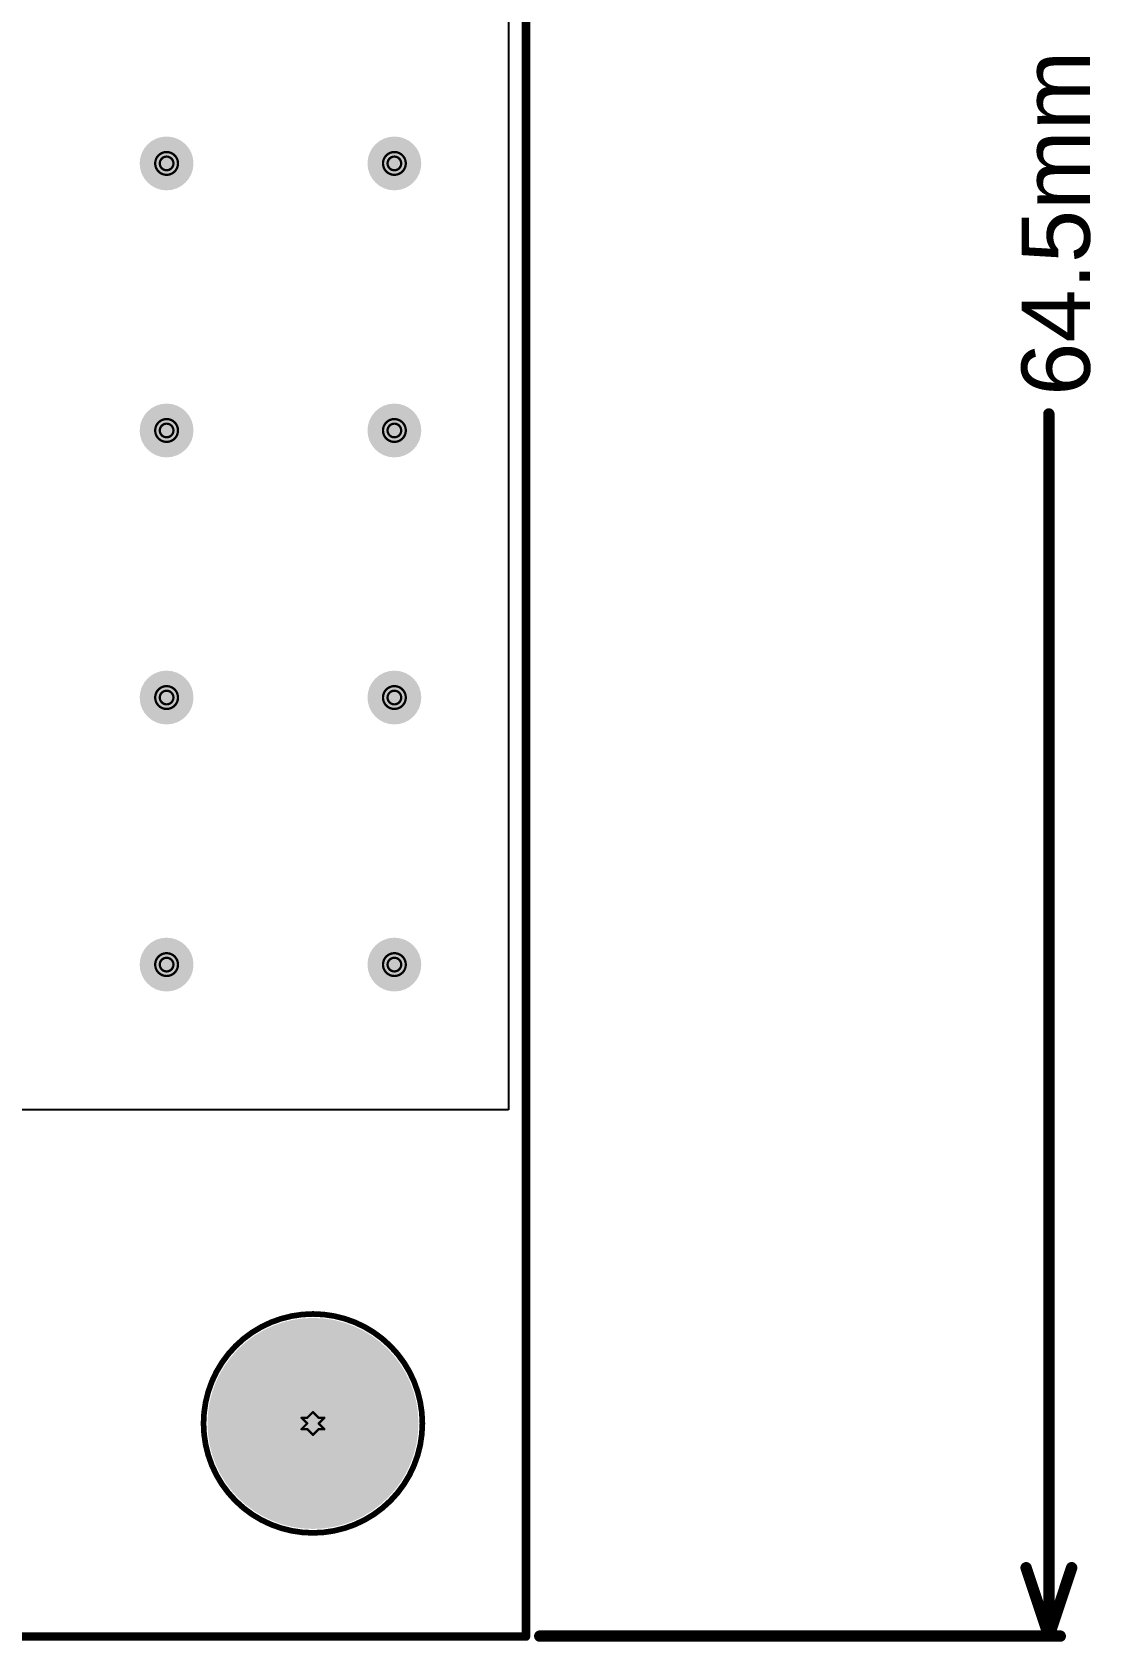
# Model space of a CAD drawing. Header units: inches. Extents: x 0 to 276, y 0 to 124.
# Drawn here: x 98.74 to 122.35, y 0.13 to 36.01 of the extents above; entities that cross this region are included whole.
import ezdxf

# ---------------------------------------------------------------- set-up
doc = ezdxf.new("R2010")
doc.units = ezdxf.units.IN
for name, color, linetype in [('Board Outline', 216, 'Continuous'), ('Bottom Layer', 5, 'Continuous'), ('Bottom Solder', 6, 'Continuous'), ('Dimension', 6, 'Continuous'), ('Drill Drawing', 1, 'Continuous'), ('Multi-Layer', 9, 'Continuous'), ('Pad Holes', 156, 'Continuous'), ('Top Layer', 1, 'Continuous'), ('Top Overlay', 2, 'Continuous'), ('Top Solder', 216, 'Continuous'), ('Via Holes', 16, 'Continuous')]:
    doc.layers.add(name, color=color, linetype=linetype)
doc.styles.add('Arial', font='', dxfattribs={"height": 0.2})
doc.styles.get('Arial').set_extended_font_data('Arial')

msp = doc.modelspace()

# ---------------------------------------------------------------- hatches: boundary and pattern name
at = {"layer": 'Bottom Layer'}
h = msp.add_hatch(color=5, dxfattribs=at)
edge = h.paths.add_edge_path()
edge.add_arc((101.736, 33.087), 0.6, 0, 360)
h = msp.add_hatch(color=5, dxfattribs=at)
edge = h.paths.add_edge_path()
edge.add_arc((106.816, 33.087), 0.6, 0, 360)
h = msp.add_hatch(color=5, dxfattribs=at)
edge = h.paths.add_edge_path()
edge.add_arc((101.736, 27.134), 0.6, 0, 360)
h = msp.add_hatch(color=5, dxfattribs=at)
edge = h.paths.add_edge_path()
edge.add_arc((106.816, 27.134), 0.6, 0, 360)
h = msp.add_hatch(color=5, dxfattribs=at)
edge = h.paths.add_edge_path()
edge.add_arc((101.736, 21.181), 0.6, 0, 360)
h = msp.add_hatch(color=5, dxfattribs=at)
edge = h.paths.add_edge_path()
edge.add_arc((106.816, 21.181), 0.6, 0, 360)
h = msp.add_hatch(color=5, dxfattribs=at)
edge = h.paths.add_edge_path()
edge.add_arc((101.736, 15.228), 0.6, 0, 360)
h = msp.add_hatch(color=5, dxfattribs=at)
edge = h.paths.add_edge_path()
edge.add_arc((106.816, 15.228), 0.6, 0, 360)
h = msp.add_hatch(color=5, dxfattribs=at)
edge = h.paths.add_edge_path()
edge.add_arc((105, 5), 2.25, 0, 360)
at = {"layer": 'Bottom Solder'}
h = msp.add_hatch(color=6, dxfattribs=at)
edge = h.paths.add_edge_path()
edge.add_arc((105, 5), 2.352, 0, 360)
at = {"layer": 'Multi-Layer'}
h = msp.add_hatch(color=9, dxfattribs=at)
edge = h.paths.add_edge_path()
edge.add_arc((105, 5), 2.25, 0, 360)
at = {"layer": 'Pad Holes'}
h = msp.add_hatch(color=7, dxfattribs=at)
edge = h.paths.add_edge_path()
edge.add_arc((105, 5), 1.75, 0, 360)
at = {"layer": 'Top Layer'}
h = msp.add_hatch(color=1, dxfattribs=at)
edge = h.paths.add_edge_path()
edge.add_arc((101.736, 33.087), 0.6, 0, 360)
h = msp.add_hatch(color=1, dxfattribs=at)
edge = h.paths.add_edge_path()
edge.add_arc((106.816, 33.087), 0.6, 0, 360)
h = msp.add_hatch(color=1, dxfattribs=at)
edge = h.paths.add_edge_path()
edge.add_arc((101.736, 27.134), 0.6, 0, 360)
h = msp.add_hatch(color=1, dxfattribs=at)
edge = h.paths.add_edge_path()
edge.add_arc((106.816, 27.134), 0.6, 0, 360)
h = msp.add_hatch(color=1, dxfattribs=at)
edge = h.paths.add_edge_path()
edge.add_arc((101.736, 21.181), 0.6, 0, 360)
h = msp.add_hatch(color=1, dxfattribs=at)
edge = h.paths.add_edge_path()
edge.add_arc((106.816, 21.181), 0.6, 0, 360)
h = msp.add_hatch(color=1, dxfattribs=at)
edge = h.paths.add_edge_path()
edge.add_arc((101.736, 15.228), 0.6, 0, 360)
h = msp.add_hatch(color=1, dxfattribs=at)
edge = h.paths.add_edge_path()
edge.add_arc((106.816, 15.228), 0.6, 0, 360)
h = msp.add_hatch(color=1, dxfattribs=at)
edge = h.paths.add_edge_path()
edge.add_arc((105, 5), 2.25, 0, 360)
at = {"layer": 'Top Solder'}
h = msp.add_hatch(color=216, dxfattribs=at)
edge = h.paths.add_edge_path()
edge.add_arc((105, 5), 2.352, 0, 360)
at = {"layer": 'Via Holes'}
h = msp.add_hatch(color=7, dxfattribs=at)
edge = h.paths.add_edge_path()
edge.add_arc((101.736, 33.087), 0.3, 0, 360)
h = msp.add_hatch(color=7, dxfattribs=at)
edge = h.paths.add_edge_path()
edge.add_arc((106.816, 33.087), 0.3, 0, 360)
h = msp.add_hatch(color=7, dxfattribs=at)
edge = h.paths.add_edge_path()
edge.add_arc((101.736, 27.134), 0.3, 0, 360)
h = msp.add_hatch(color=7, dxfattribs=at)
edge = h.paths.add_edge_path()
edge.add_arc((106.816, 27.134), 0.3, 0, 360)
h = msp.add_hatch(color=7, dxfattribs=at)
edge = h.paths.add_edge_path()
edge.add_arc((101.736, 21.181), 0.3, 0, 360)
h = msp.add_hatch(color=7, dxfattribs=at)
edge = h.paths.add_edge_path()
edge.add_arc((106.816, 21.181), 0.3, 0, 360)
h = msp.add_hatch(color=7, dxfattribs=at)
edge = h.paths.add_edge_path()
edge.add_arc((101.736, 15.228), 0.3, 0, 360)
h = msp.add_hatch(color=7, dxfattribs=at)
edge = h.paths.add_edge_path()
edge.add_arc((106.816, 15.228), 0.3, 0, 360)

# ---------------------------------------------------------------- linework, layer by layer
at = {"layer": 'Board Outline'}
for points, const_width in [([(109.75, 0.25), (109.75, 64.75)], 0.191), ([(0.25, 0.25), (109.75, 0.25)], 0.191), ([(0.259, 0.259), (109.741, 0.259)], 0.127)]:
    msp.add_lwpolyline(points, dxfattribs=dict(at, const_width=const_width))
for points, const_width in [([(109.702, 0.25, 1), (109.798, 0.25, 1)], 0.0953), ([(109.702, 0.25, 1), (109.798, 0.25, 1)], 0.0953), ([(109.709, 0.259, 1), (109.773, 0.259, 1)], 0.0635)]:
    msp.add_lwpolyline(points, format="xyb", close=True, dxfattribs=dict(at, const_width=const_width))
at = {"layer": 'Bottom Layer'}
for p, q in [((109.362, 64.362), (109.362, 11.994)), ((109.362, 11.994), (64.065, 11.994))]:
    msp.add_line(p, q, dxfattribs=at)
at = {"layer": 'Dimension', "const_width": 0.254}
for points in [[(121.412, 0.259), (121.412, 27.502)], [(120.904, 1.783), (121.412, 0.259)], [(121.412, 0.259), (121.92, 1.783)], [(110.059, 0.259), (121.666, 0.259)]]:
    msp.add_lwpolyline(points, dxfattribs=at)
at = {"layer": 'Dimension', "const_width": 0.127}
for points in [[(121.349, 27.502, 1), (121.475, 27.502, 1)], [(120.841, 1.783, 1), (120.968, 1.783, 1)], [(121.856, 1.783, 1), (121.984, 1.783, 1)], [(109.995, 0.259, 1), (110.122, 0.259, 1)], [(121.349, 0.259, 1), (121.475, 0.259, 1)], [(121.349, 0.259, 1), (121.475, 0.259, 1)], [(121.349, 0.259, 1), (121.475, 0.259, 1)], [(121.603, 0.259, 1), (121.73, 0.259, 1)]]:
    msp.add_lwpolyline(points, format="xyb", close=True, dxfattribs=at)
at = {"layer": 'Drill Drawing'}
for points, const_width in [([(101.99, 33.087, 1), (101.482, 33.087, 1)], 0.0508), ([(101.469, 33.087, 1), (101.495, 33.087, 1)], 0.0254), ([(101.888, 33.087, 1), (101.584, 33.087, 1)], 0.0508), ([(101.571, 33.087, 1), (101.596, 33.087, 1)], 0.0254), ([(101.876, 33.087, 1), (101.901, 33.087, 1)], 0.0254), ([(101.977, 33.087, 1), (102.003, 33.087, 1)], 0.0254), ([(107.07, 33.087, 1), (106.562, 33.087, 1)], 0.0508), ([(106.549, 33.087, 1), (106.575, 33.087, 1)], 0.0254), ([(106.968, 33.087, 1), (106.664, 33.087, 1)], 0.0508), ([(106.651, 33.087, 1), (106.676, 33.087, 1)], 0.0254), ([(106.956, 33.087, 1), (106.981, 33.087, 1)], 0.0254), ([(107.057, 33.087, 1), (107.083, 33.087, 1)], 0.0254), ([(101.99, 27.134, 1), (101.482, 27.134, 1)], 0.0508), ([(101.888, 27.134, 1), (101.584, 27.134, 1)], 0.0508), ([(107.07, 27.134, 1), (106.562, 27.134, 1)], 0.0508), ([(106.968, 27.134, 1), (106.664, 27.134, 1)], 0.0508), ([(101.469, 27.134, 1), (101.495, 27.134, 1)], 0.0254), ([(101.571, 27.134, 1), (101.596, 27.134, 1)], 0.0254), ([(101.876, 27.134, 1), (101.901, 27.134, 1)], 0.0254), ([(101.977, 27.134, 1), (102.003, 27.134, 1)], 0.0254), ([(106.549, 27.134, 1), (106.575, 27.134, 1)], 0.0254), ([(106.651, 27.134, 1), (106.676, 27.134, 1)], 0.0254), ([(106.956, 27.134, 1), (106.981, 27.134, 1)], 0.0254), ([(107.057, 27.134, 1), (107.083, 27.134, 1)], 0.0254), ([(101.99, 21.181, 1), (101.482, 21.181, 1)], 0.0508), ([(101.469, 21.181, 1), (101.495, 21.181, 1)], 0.0254), ([(101.888, 21.181, 1), (101.584, 21.181, 1)], 0.0508), ([(101.571, 21.181, 1), (101.596, 21.181, 1)], 0.0254), ([(101.876, 21.181, 1), (101.901, 21.181, 1)], 0.0254), ([(101.977, 21.181, 1), (102.003, 21.181, 1)], 0.0254), ([(107.07, 21.181, 1), (106.562, 21.181, 1)], 0.0508), ([(106.549, 21.181, 1), (106.575, 21.181, 1)], 0.0254), ([(106.968, 21.181, 1), (106.664, 21.181, 1)], 0.0508), ([(106.651, 21.181, 1), (106.676, 21.181, 1)], 0.0254), ([(106.956, 21.181, 1), (106.981, 21.181, 1)], 0.0254), ([(107.057, 21.181, 1), (107.083, 21.181, 1)], 0.0254), ([(101.99, 15.228, 1), (101.482, 15.228, 1)], 0.0508), ([(107.07, 15.228, 1), (106.562, 15.228, 1)], 0.0508), ([(101.469, 15.228, 1), (101.495, 15.228, 1)], 0.0254), ([(101.888, 15.228, 1), (101.584, 15.228, 1)], 0.0508), ([(101.571, 15.228, 1), (101.596, 15.228, 1)], 0.0254), ([(101.876, 15.228, 1), (101.901, 15.228, 1)], 0.0254), ([(101.977, 15.228, 1), (102.003, 15.228, 1)], 0.0254), ([(106.549, 15.228, 1), (106.575, 15.228, 1)], 0.0254), ([(106.968, 15.228, 1), (106.664, 15.228, 1)], 0.0508), ([(106.651, 15.228, 1), (106.676, 15.228, 1)], 0.0254), ([(106.956, 15.228, 1), (106.981, 15.228, 1)], 0.0254), ([(107.057, 15.228, 1), (107.083, 15.228, 1)], 0.0254), ([(104.733, 5.127, 1), (104.759, 5.127, 1)], 0.0254), ([(104.733, 5.127, 1), (104.759, 5.127, 1)], 0.0254), ([(104.86, 5.127, 1), (104.886, 5.127, 1)], 0.0254), ([(104.86, 5.127, 1), (104.886, 5.127, 1)], 0.0254), ([(104.86, 5, 1), (104.886, 5, 1)], 0.0254), ([(104.86, 5, 1), (104.886, 5, 1)], 0.0254), ([(104.987, 5.254, 1), (105.013, 5.254, 1)], 0.0254), ([(104.987, 5.254, 1), (105.013, 5.254, 1)], 0.0254), ([(105.114, 5.127, 1), (105.14, 5.127, 1)], 0.0254), ([(105.114, 5.127, 1), (105.14, 5.127, 1)], 0.0254), ([(105.114, 5, 1), (105.14, 5, 1)], 0.0254), ([(105.114, 5, 1), (105.14, 5, 1)], 0.0254), ([(105.241, 5.127, 1), (105.267, 5.127, 1)], 0.0254), ([(105.241, 5.127, 1), (105.267, 5.127, 1)], 0.0254), ([(104.733, 4.873, 1), (104.759, 4.873, 1)], 0.0254), ([(104.733, 4.873, 1), (104.759, 4.873, 1)], 0.0254), ([(104.86, 4.873, 1), (104.886, 4.873, 1)], 0.0254), ([(104.86, 4.873, 1), (104.886, 4.873, 1)], 0.0254), ([(104.987, 4.746, 1), (105.013, 4.746, 1)], 0.0254), ([(104.987, 4.746, 1), (105.013, 4.746, 1)], 0.0254), ([(105.114, 4.873, 1), (105.14, 4.873, 1)], 0.0254), ([(105.114, 4.873, 1), (105.14, 4.873, 1)], 0.0254), ([(105.241, 4.873, 1), (105.267, 4.873, 1)], 0.0254), ([(105.241, 4.873, 1), (105.267, 4.873, 1)], 0.0254)]:
    msp.add_lwpolyline(points, format="xyb", close=True, dxfattribs=dict(at, const_width=const_width))
at = {"layer": 'Drill Drawing', "const_width": 0.0508}
for points in [[(104.746, 5.127), (104.873, 5)], [(104.746, 5.127), (104.873, 5.127)], [(104.746, 4.873), (104.873, 5)], [(104.873, 5.127), (105, 5.254)], [(105, 5.254), (105.127, 5.127)], [(105.127, 5.127), (105.254, 5.127)], [(105.127, 5), (105.254, 5.127)], [(105.127, 5), (105.254, 4.873)], [(104.746, 4.873), (104.873, 4.873)], [(104.873, 4.873), (105, 4.746)], [(105, 4.746), (105.127, 4.873)], [(105.127, 4.873), (105.254, 4.873)]]:
    msp.add_lwpolyline(points, dxfattribs=at)
at = {"layer": 'Top Layer'}
for p, q in [((109.362, 64.362), (109.362, 11.994)), ((109.362, 11.994), (31.043, 11.994))]:
    msp.add_line(p, q, dxfattribs=at)
at = {"layer": 'Top Overlay'}
for points, const_width in [([(107.44, 5, 1), (102.56, 5, 1)], 0.127), ([(102.529, 5, 1), (102.592, 5, 1)], 0.0635), ([(107.408, 5, 1), (107.471, 5, 1)], 0.0635)]:
    msp.add_lwpolyline(points, format="xyb", close=True, dxfattribs=dict(at, const_width=const_width))

# ---------------------------------------------------------------- texts
at = {"layer": 'Dimension', "style": 'Arial'}
msp.add_text('64.5mm', height=1.524, rotation=90, dxfattribs=at).set_placement((122.326, 27.908))

doc.saveas('drawing.dxf')
